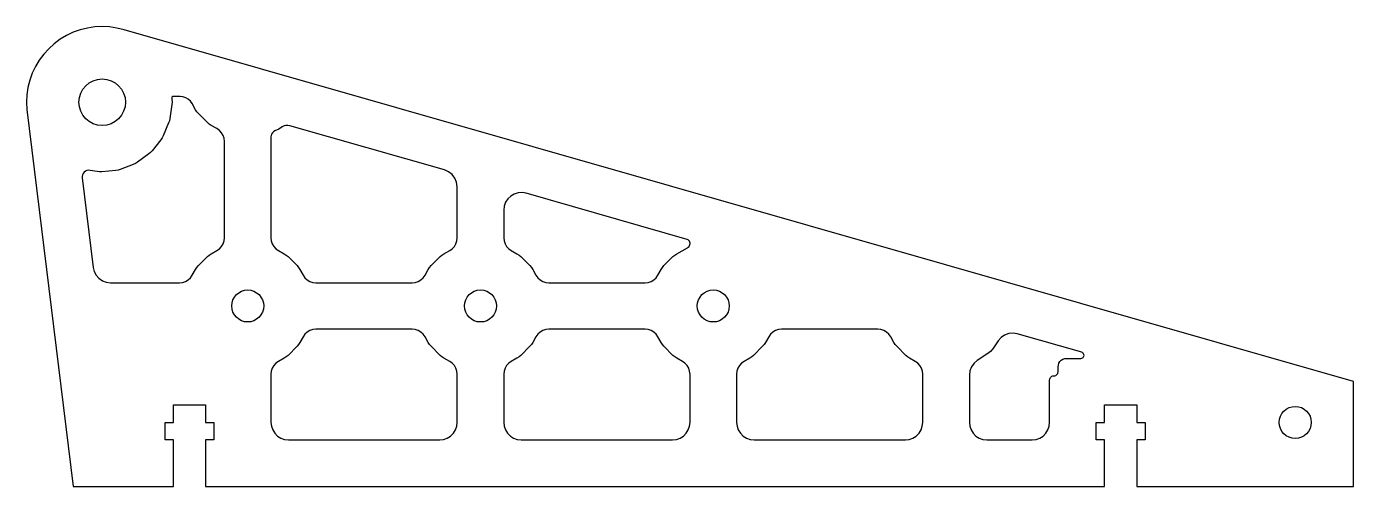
# Model space of a CAD drawing. Header units: millimetres. Extents: x 0 to 228, y 0 to 79.
import ezdxf

# ---------------------------------------------------------------- set-up
doc = ezdxf.new("R2010")
doc.units = ezdxf.units.MM
doc.layers.add('CUT', color=7, linetype='Continuous')

msp = doc.modelspace()

# ---------------------------------------------------------------- linework, layer by layer
at = {"layer": 'CUT'}
for points in [[(0, 66), (0.06, 64.73), (8, 0), (25.25, 0), (25.25, 8), (23.8, 8), (23.8, 11), (25.25, 11), (25.25, 14), (30.75, 14), (30.75, 11), (32.2, 11), (32.2, 8), (30.75, 8), (30.75, 0), (185.25, 0), (185.25, 8), (183.8, 8), (183.8, 11), (185.25, 11), (185.25, 14), (190.75, 14), (190.75, 11), (192.2, 11), (192.2, 8), (190.75, 8), (190.75, 0), (228, 0), (228, 18), (16.77, 78.44), (15.54, 78.75), (14.27, 78.94), (13, 79), (11.73, 78.94), (10.46, 78.75), (9.23, 78.44), (8.03, 78.01), (6.87, 77.46), (5.78, 76.81), (4.75, 76.05), (3.81, 75.19), (2.95, 74.25), (2.19, 73.22), (1.54, 72.13), (0.99, 70.97), (0.56, 69.77), (0.25, 68.54), (0.06, 67.27)], [(25, 66), (24.62, 63.22), (24.54, 62.83), (24.41, 62.45), (23.47, 60.24), (23.29, 59.88), (23.06, 59.55), (21.57, 57.67), (21.3, 57.37), (20.99, 57.11), (19.05, 55.69), (18.71, 55.48), (18.35, 55.31), (16.11, 54.46), (15.72, 54.34), (15.32, 54.28), (12.93, 54.05), (12.53, 54.04), (12.13, 54.08), (10.92, 54.29), (10.65, 54.31), (10.38, 54.26), (10.13, 54.15), (9.91, 53.99), (9.74, 53.78), (9.62, 53.54), (9.56, 53.27), (9.56, 53), (11.44, 37.63), (11.62, 36.93), (11.95, 36.29), (12.43, 35.75), (13.03, 35.34), (13.71, 35.09), (14.42, 35), (26.27, 35), (26.8, 35.06), (27.31, 35.22), (27.77, 35.49), (28.17, 35.86), (28.48, 36.29), (29.02, 37.27), (29.25, 37.62), (29.52, 37.93), (31.07, 39.48), (31.38, 39.75), (31.73, 39.98), (32.71, 40.52), (33.14, 40.83), (33.51, 41.23), (33.78, 41.69), (33.94, 42.2), (34, 42.73), (34, 59.28), (33.94, 59.81), (33.78, 60.31), (33.51, 60.77), (33.15, 61.17), (32.71, 61.47), (31.73, 62.02), (31.39, 62.24), (31.08, 62.51), (29.53, 64.06), (29.26, 64.37), (29.04, 64.71), (28.44, 65.78), (28.15, 66.18), (27.78, 66.52), (27.35, 66.77), (26.88, 66.93), (26.39, 66.99), (25.2, 67), (25.15, 66.99), (25.1, 66.97), (25.06, 66.94), (25.02, 66.91), (24.99, 66.86), (24.98, 66.81), (24.97, 66.76), (24.99, 66.5)], [(42.65, 61.06), (42.43, 60.92), (42.25, 60.74), (42.11, 60.53), (42.03, 60.29), (42, 60.04), (42, 42.73), (42.06, 42.2), (42.22, 41.69), (42.49, 41.23), (42.86, 40.83), (43.29, 40.52), (44.27, 39.98), (44.62, 39.75), (44.93, 39.48), (46.48, 37.93), (46.75, 37.62), (46.98, 37.27), (47.52, 36.29), (47.83, 35.86), (48.23, 35.49), (48.69, 35.22), (49.2, 35.06), (49.73, 35), (66.27, 35), (66.8, 35.06), (67.31, 35.22), (67.77, 35.49), (68.17, 35.86), (68.48, 36.29), (69.02, 37.27), (69.25, 37.62), (69.52, 37.93), (71.07, 39.48), (71.38, 39.75), (71.73, 39.98), (72.71, 40.52), (73.14, 40.83), (73.51, 41.23), (73.78, 41.69), (73.94, 42.2), (74, 42.73), (74, 51.48), (73.9, 52.25), (73.61, 52.96), (73.14, 53.58), (72.53, 54.06), (71.83, 54.37), (45.25, 61.97), (44.92, 62.03), (44.58, 62.02), (44.26, 61.93), (43.95, 61.78), (43.33, 61.38)], [(85.83, 50.36), (85.14, 50.47), (84.45, 50.43), (83.79, 50.22), (83.19, 49.87), (82.69, 49.39), (82.32, 48.81), (82.08, 48.16), (82, 47.48), (82, 42.73), (82.06, 42.2), (82.22, 41.69), (82.49, 41.23), (82.86, 40.83), (83.29, 40.52), (84.27, 39.98), (84.62, 39.75), (84.93, 39.48), (86.48, 37.93), (86.75, 37.62), (86.98, 37.27), (87.52, 36.29), (87.83, 35.86), (88.23, 35.49), (88.69, 35.22), (89.2, 35.06), (89.73, 35), (106.27, 35), (106.8, 35.06), (107.31, 35.22), (107.77, 35.49), (108.17, 35.86), (108.48, 36.29), (109.02, 37.27), (109.25, 37.62), (109.52, 37.93), (111.07, 39.48), (111.38, 39.75), (111.73, 39.98), (113.55, 41), (113.7, 41.1), (113.83, 41.24), (113.92, 41.4), (113.98, 41.58), (114, 41.76), (114, 41.78), (113.98, 41.96), (113.91, 42.12), (113.8, 42.26), (113.67, 42.37), (113.5, 42.44)], [(49.73, 27), (49.2, 26.94), (48.69, 26.78), (48.23, 26.51), (47.83, 26.14), (47.52, 25.71), (46.98, 24.73), (46.75, 24.38), (46.48, 24.07), (44.93, 22.52), (44.62, 22.25), (44.27, 22.02), (43.29, 21.48), (42.86, 21.17), (42.49, 20.77), (42.22, 20.31), (42.06, 19.8), (42, 19.27), (42, 11), (42.08, 10.33), (42.3, 9.7), (42.65, 9.13), (43.13, 8.65), (43.7, 8.3), (44.33, 8.08), (45, 8), (71, 8), (71.67, 8.08), (72.3, 8.3), (72.87, 8.65), (73.35, 9.13), (73.7, 9.7), (73.92, 10.33), (74, 11), (74, 19.27), (73.94, 19.8), (73.78, 20.31), (73.51, 20.77), (73.14, 21.17), (72.71, 21.48), (71.73, 22.02), (71.38, 22.25), (71.07, 22.52), (69.52, 24.07), (69.25, 24.38), (69.02, 24.73), (68.48, 25.71), (68.17, 26.14), (67.77, 26.51), (67.31, 26.78), (66.8, 26.94), (66.27, 27)], [(83.29, 21.48), (82.86, 21.17), (82.49, 20.77), (82.22, 20.31), (82.06, 19.8), (82, 19.27), (82, 11), (82.08, 10.33), (82.3, 9.7), (82.65, 9.13), (83.13, 8.65), (83.7, 8.3), (84.33, 8.08), (85, 8), (111, 8), (111.67, 8.08), (112.3, 8.3), (112.87, 8.65), (113.35, 9.13), (113.7, 9.7), (113.92, 10.33), (114, 11), (114, 19.27), (113.94, 19.8), (113.78, 20.31), (113.51, 20.77), (113.14, 21.17), (112.71, 21.48), (111.73, 22.02), (111.38, 22.25), (111.07, 22.52), (109.52, 24.07), (109.25, 24.38), (109.02, 24.73), (108.48, 25.71), (108.17, 26.14), (107.77, 26.51), (107.31, 26.78), (106.8, 26.94), (106.27, 27), (89.73, 27), (89.2, 26.94), (88.69, 26.78), (88.23, 26.51), (87.83, 26.14), (87.52, 25.71), (86.98, 24.73), (86.75, 24.38), (86.48, 24.07), (84.93, 22.52), (84.62, 22.25), (84.27, 22.02)], [(123.29, 21.48), (122.86, 21.17), (122.49, 20.77), (122.22, 20.31), (122.06, 19.8), (122, 19.27), (122, 11), (122.08, 10.33), (122.3, 9.7), (122.65, 9.13), (123.13, 8.65), (123.7, 8.3), (124.33, 8.08), (125, 8), (151, 8), (151.67, 8.08), (152.3, 8.3), (152.87, 8.65), (153.35, 9.13), (153.7, 9.7), (153.92, 10.33), (154, 11), (154, 19.27), (153.94, 19.8), (153.78, 20.31), (153.51, 20.77), (153.14, 21.17), (152.71, 21.48), (151.73, 22.02), (151.38, 22.25), (151.07, 22.52), (149.52, 24.07), (149.25, 24.38), (149.02, 24.73), (148.48, 25.71), (148.17, 26.14), (147.77, 26.51), (147.31, 26.78), (146.8, 26.94), (146.27, 27), (129.73, 27), (129.2, 26.94), (128.69, 26.78), (128.23, 26.51), (127.83, 26.14), (127.52, 25.71), (126.98, 24.73), (126.75, 24.38), (126.48, 24.07), (124.93, 22.52), (124.62, 22.25), (124.27, 22.02)], [(163.37, 21.64), (162.8, 21.16), (162.37, 20.55), (162.09, 19.86), (162, 19.12), (162, 11), (162.08, 10.33), (162.3, 9.7), (162.65, 9.13), (163.13, 8.65), (163.7, 8.3), (164.33, 8.08), (165, 8), (172.8, 8), (173.47, 8.08), (174.1, 8.3), (174.67, 8.65), (175.15, 9.13), (175.5, 9.7), (175.72, 10.33), (175.8, 11), (175.8, 18.29), (175.82, 18.45), (175.87, 18.6), (175.96, 18.73), (176.07, 18.84), (176.2, 18.93), (176.35, 18.98), (176.51, 19), (176.54, 19), (176.7, 19.02), (176.85, 19.07), (176.98, 19.16), (177.09, 19.27), (177.18, 19.4), (177.23, 19.55), (177.25, 19.71), (177.25, 20.53), (177.29, 20.86), (177.4, 21.17), (177.57, 21.45), (177.8, 21.68), (178.08, 21.85), (178.39, 21.96), (178.72, 22), (181.17, 22), (181.31, 22.02), (181.43, 22.07), (181.54, 22.15), (181.63, 22.26), (181.68, 22.39), (181.7, 22.52), (181.68, 22.66), (181.63, 22.79), (181.55, 22.9), (181.44, 22.98), (181.32, 23.04), (170.24, 26.21), (169.51, 26.32), (168.76, 26.25), (168.06, 25.99), (167.45, 25.57), (166.96, 25.01), (166.04, 23.65), (165.66, 23.19), (165.19, 22.81)]]:
    msp.add_lwpolyline(points, close=True, dxfattribs=at)
for centre, radius in [((13, 66), 4), ((38, 31), 2.75), ((78, 31), 2.75), ((118, 31), 2.75), ((218, 11), 2.75)]:
    msp.add_circle(centre, radius, dxfattribs=at)

doc.saveas('drawing.dxf')
